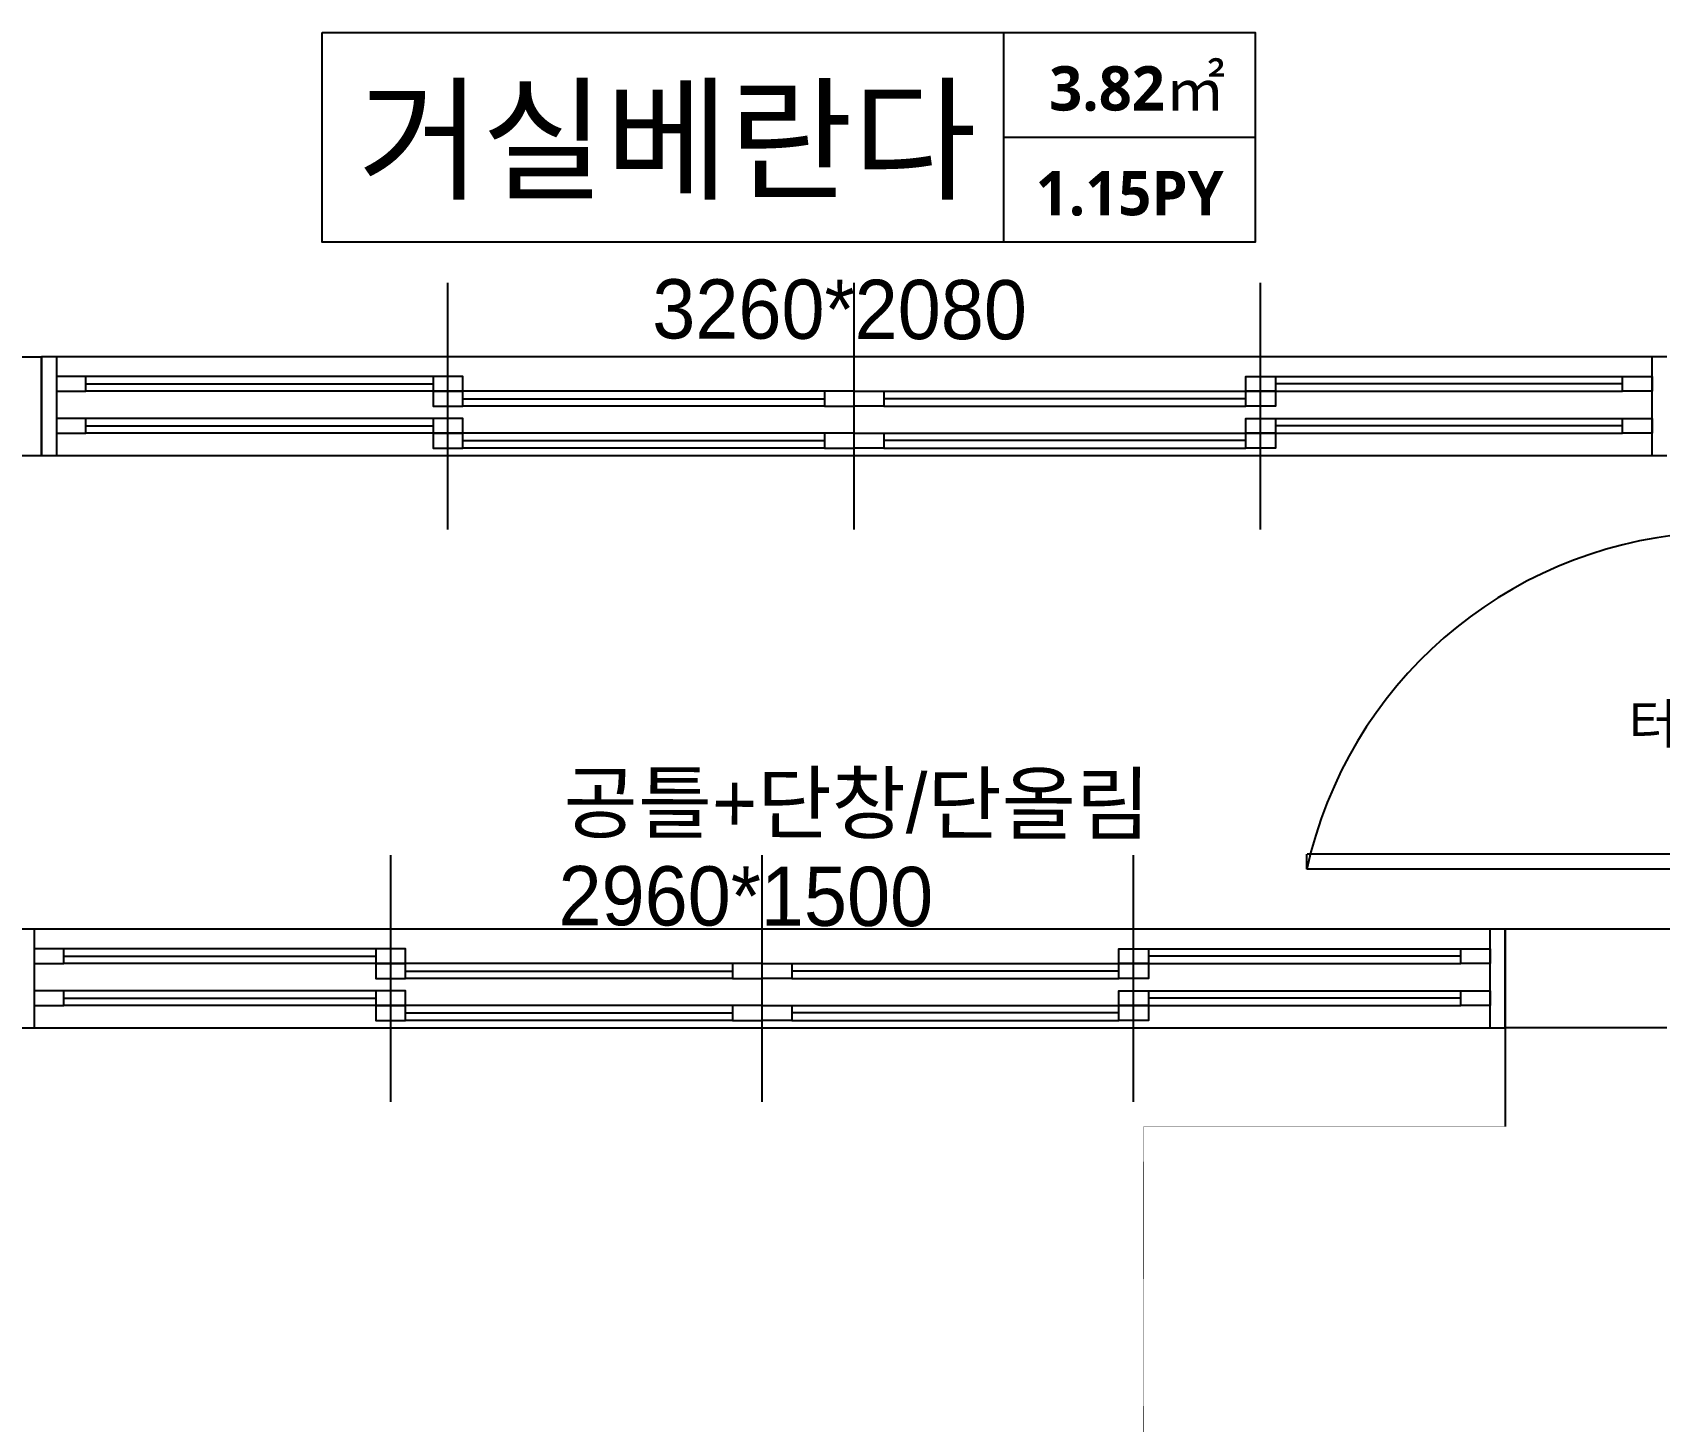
# Model space of a CAD drawing. Header units: inches. Extents: x -4181 to 116552, y 25636 to 44656.
# Drawn here: x 13934 to 17232, y 37968 to 40783 of the extents above; entities that cross this region are included whole.
import ezdxf
from ezdxf.enums import TextEntityAlignment as Align

# ---------------------------------------------------------------- set-up
doc = ezdxf.new("R2010")
doc.units = ezdxf.units.IN
doc.header["$LTSCALE"] = 50
doc.header["$MEASUREMENT"] = 0
for name, color, linetype in [('0-ELC TEXT', 7, 'Continuous'), ('02-wal', 2, 'Continuous'), ('6fur', 6, 'Continuous'), ('CEIL-LIGHT', 7, 'Continuous'), ('CO-DOOR', 8, 'Continuous'), ('GPG-TEXT', 3, 'Continuous'), ('SOL253', 253, 'Continuous'), ('도면층2', 2, 'Continuous'), ('도면층4', 4, 'Continuous'), ('도면층5', 5, 'Continuous')]:
    doc.layers.add(name, color=color, linetype=linetype)
doc.styles.add('HY울릉도L', font='NanumGothicBold.ttf')
doc.styles.add('코레일둥고', font='Korail_Round_Gothic_Medium.ttf')

# ---------------------------------------------------------------- blocks, each defined once
blk = doc.blocks.new('asfsd')
at = {"layer": '02-wal'}
for p, q in [((13740.6, 40417.4), (14620.6, 40417.4)), ((14620.6, 40217.4), (14620.6, 40417.4)), ((13940.6, 40217.4), (14620.6, 40217.4)), ((17587.6, 39057.4), (17587.6, 39257.4)), ((18115.6, 39257.4), (17587.6, 39257.4)), ((17915.6, 39057.4), (17587.6, 39057.4))]:
    blk.add_line(p, q, dxfattribs=at)
at = {"layer": 'CO-DOOR'}
for p, q in [((17185.6, 39379.2), (17185.6, 39409.2)), ((17995.6, 39409.2), (17186.2, 39409.2)), ((17995.6, 39379.2), (17185.6, 39379.2))]:
    blk.add_line(p, q, dxfattribs=at)
blk.add_arc((18035.7, 39191.4), 870.5, 94.6157, 167.5478, dxfattribs=at)
at = {"layer": '도면층2'}
for p, q in [((14620.6, 40417.4), (14620.6, 40217.4)), ((17587.6, 39257.4), (17587.6, 39057.4))]:
    blk.add_line(p, q, dxfattribs=at)
at = {"layer": '도면층4'}
for p, q in [((15444.4, 40067.4), (15444.4, 40567.4)), ((16268.1, 40067.4), (16268.1, 40567.4)), ((17091.9, 40067.4), (17091.9, 40567.4)), ((17915.6, 40417.4), (14620.6, 40417.4)), ((14620.6, 40417.4), (14620.6, 40217.4)), ((14650.6, 40417.4), (14650.6, 40217.4)), ((17885.6, 40217.4), (17885.6, 40417.4)), ((14710.6, 40362.4), (15414.4, 40362.4)), ((17825.6, 40362.4), (17121.9, 40362.4)), ((15474.4, 40332.4), (16208.1, 40332.4)), ((17061.9, 40332.4), (16328.1, 40332.4)), ((14710.6, 40277.4), (15414.4, 40277.4)), ((17825.6, 40277.4), (17121.9, 40277.4)), ((15474.4, 40247.4), (16208.1, 40247.4)), ((17061.9, 40247.4), (16328.1, 40247.4)), ((14620.6, 40217.4), (17915.6, 40217.4)), ((15328.6, 38907.4), (15328.6, 39407.4)), ((16081.6, 38907.4), (16081.6, 39407.4)), ((16834.6, 38907.4), (16834.6, 39407.4)), ((17587.6, 39257.4), (14575.6, 39257.4)), ((14605.6, 39257.4), (14605.6, 39057.4)), ((17557.6, 39057.4), (17557.6, 39257.4)), ((17587.6, 39057.4), (17587.6, 39257.4)), ((14665.6, 39202.4), (15298.6, 39202.4)), ((17497.6, 39202.4), (16864.6, 39202.4)), ((15358.6, 39172.4), (16021.6, 39172.4)), ((16804.6, 39172.4), (16141.6, 39172.4)), ((14665.6, 39117.4), (15298.6, 39117.4)), ((15358.6, 39087.4), (16021.6, 39087.4)), ((16804.6, 39087.4), (16141.6, 39087.4)), ((17497.6, 39117.4), (16864.6, 39117.4)), ((14575.6, 39057.4), (17587.6, 39057.4))]:
    blk.add_line(p, q, dxfattribs=at)
for points in [[(14650.6, 40377.4), (14650.6, 40347.4), (14710.6, 40347.4), (14710.6, 40377.4)], [(15414.4, 40377.4), (15414.4, 40347.4), (15474.4, 40347.4), (15474.4, 40377.4)], [(17121.9, 40377.4), (17121.9, 40347.4), (17061.9, 40347.4), (17061.9, 40377.4)], [(17885.6, 40377.4), (17885.6, 40347.4), (17825.6, 40347.4), (17825.6, 40377.4)], [(15414.4, 40347.4), (15414.4, 40317.4), (15474.4, 40317.4), (15474.4, 40347.4)], [(16208.1, 40347.4), (16208.1, 40317.4), (16268.1, 40317.4), (16268.1, 40347.4)], [(16328.1, 40347.4), (16328.1, 40317.4), (16268.1, 40317.4), (16268.1, 40347.4)], [(17121.9, 40347.4), (17121.9, 40317.4), (17061.9, 40317.4), (17061.9, 40347.4)], [(14650.6, 40292.4), (14650.6, 40262.4), (14710.6, 40262.4), (14710.6, 40292.4)], [(15414.4, 40292.4), (15414.4, 40262.4), (15474.4, 40262.4), (15474.4, 40292.4)], [(17121.9, 40292.4), (17121.9, 40262.4), (17061.9, 40262.4), (17061.9, 40292.4)], [(17885.6, 40292.4), (17885.6, 40262.4), (17825.6, 40262.4), (17825.6, 40292.4)], [(15414.4, 40262.4), (15414.4, 40232.4), (15474.4, 40232.4), (15474.4, 40262.4)], [(16208.1, 40262.4), (16208.1, 40232.4), (16268.1, 40232.4), (16268.1, 40262.4)], [(16328.1, 40262.4), (16328.1, 40232.4), (16268.1, 40232.4), (16268.1, 40262.4)], [(17121.9, 40262.4), (17121.9, 40232.4), (17061.9, 40232.4), (17061.9, 40262.4)], [(14605.6, 39217.4), (14605.6, 39187.4), (14665.6, 39187.4), (14665.6, 39217.4)], [(15298.6, 39217.4), (15298.6, 39187.4), (15358.6, 39187.4), (15358.6, 39217.4)], [(16864.6, 39217.4), (16864.6, 39187.4), (16804.6, 39187.4), (16804.6, 39217.4)], [(17557.6, 39217.4), (17557.6, 39187.4), (17497.6, 39187.4), (17497.6, 39217.4)], [(15298.6, 39187.4), (15298.6, 39157.4), (15358.6, 39157.4), (15358.6, 39187.4)], [(16021.6, 39187.4), (16021.6, 39157.4), (16081.6, 39157.4), (16081.6, 39187.4)], [(16141.6, 39187.4), (16141.6, 39157.4), (16081.6, 39157.4), (16081.6, 39187.4)], [(16864.6, 39187.4), (16864.6, 39157.4), (16804.6, 39157.4), (16804.6, 39187.4)], [(14605.6, 39132.4), (14605.6, 39102.4), (14665.6, 39102.4), (14665.6, 39132.4)], [(15298.6, 39132.4), (15298.6, 39102.4), (15358.6, 39102.4), (15358.6, 39132.4)], [(16864.6, 39132.4), (16864.6, 39102.4), (16804.6, 39102.4), (16804.6, 39132.4)], [(17557.6, 39132.4), (17557.6, 39102.4), (17497.6, 39102.4), (17497.6, 39132.4)], [(15298.6, 39102.4), (15298.6, 39072.4), (15358.6, 39072.4), (15358.6, 39102.4)], [(16021.6, 39102.4), (16021.6, 39072.4), (16081.6, 39072.4), (16081.6, 39102.4)], [(16141.6, 39102.4), (16141.6, 39072.4), (16081.6, 39072.4), (16081.6, 39102.4)], [(16864.6, 39102.4), (16864.6, 39072.4), (16804.6, 39072.4), (16804.6, 39102.4)]]:
    blk.add_lwpolyline(points, close=True, dxfattribs=at)
at = {"layer": '도면층5'}
for p, q in [((15414.4, 40377.4), (14710.6, 40377.4)), ((17121.9, 40377.4), (17825.6, 40377.4)), ((15414.4, 40347.4), (14710.6, 40347.4)), ((16208.1, 40347.4), (15474.4, 40347.4)), ((16328.1, 40347.4), (17061.9, 40347.4)), ((17121.9, 40347.4), (17825.6, 40347.4)), ((16208.1, 40317.4), (15474.4, 40317.4)), ((16328.1, 40317.4), (17061.9, 40317.4)), ((15414.4, 40292.4), (14710.6, 40292.4)), ((17121.9, 40292.4), (17825.6, 40292.4)), ((15414.4, 40262.4), (14710.6, 40262.4)), ((16208.1, 40262.4), (15474.4, 40262.4)), ((16328.1, 40262.4), (17061.9, 40262.4)), ((17121.9, 40262.4), (17825.6, 40262.4)), ((16208.1, 40232.4), (15474.4, 40232.4)), ((16328.1, 40232.4), (17061.9, 40232.4)), ((15298.6, 39217.4), (14665.6, 39217.4)), ((16864.6, 39217.4), (17497.6, 39217.4)), ((15298.6, 39187.4), (14665.6, 39187.4)), ((16021.6, 39187.4), (15358.6, 39187.4)), ((16141.6, 39187.4), (16804.6, 39187.4)), ((16864.6, 39187.4), (17497.6, 39187.4)), ((16021.6, 39157.4), (15358.6, 39157.4)), ((16141.6, 39157.4), (16804.6, 39157.4)), ((15298.6, 39132.4), (14665.6, 39132.4)), ((16864.6, 39132.4), (17497.6, 39132.4)), ((15298.6, 39102.4), (14665.6, 39102.4)), ((16021.6, 39102.4), (15358.6, 39102.4)), ((16141.6, 39102.4), (16804.6, 39102.4)), ((16864.6, 39102.4), (17497.6, 39102.4)), ((16021.6, 39072.4), (15358.6, 39072.4)), ((16141.6, 39072.4), (16804.6, 39072.4))]:
    blk.add_line(p, q, dxfattribs=at)

msp = doc.modelspace()

# ---------------------------------------------------------------- linework, layer by layer
at = {"layer": 'CEIL-LIGHT'}
msp.add_line((16919.4, 38765.7), (16919.4, 38565.7), dxfattribs=at)
msp.add_lwpolyline([(16919.4, 38565.7, 1, 1, 0), (16187, 38565.7, 1, 1, 0), (16182.4, 35195.7, 1, 1, 0)], format="xyseb", dxfattribs=at)
at = {"layer": 'SOL253'}
for p, q in [((15903.1, 40358.2), (15903.1, 40782.7)), ((15903.1, 40570.5), (16412.8, 40570.5))]:
    msp.add_line(p, q, dxfattribs=at)
msp.add_lwpolyline([(14521.2, 40782.7), (16412.8, 40782.7), (16412.8, 40358.2), (14521.2, 40358.2)], close=True, dxfattribs=at)

# ---------------------------------------------------------------- block references
at = {"layer": '6fur'}
msp.add_blockref('asfsd', (-668.2, -291.7), dxfattribs=at)

# ---------------------------------------------------------------- texts
at = {"layer": '0-ELC TEXT', "style": '코레일둥고'}
for s, height, p in [('3260*2080', 120, (15190.4, 40162.9)), ('터닝도어', 80, (17169.2, 39342.2)), ('공틀+단창/단올림', 120, (15010.4, 39162.7)), ('2960*1500', 120, (15000.3, 38973.7))]:
    msp.add_text(s, height=height, rotation=359.8473, dxfattribs=at).set_placement(p)
at = {"layer": 'GPG-TEXT', "style": 'HY울릉도L'}
for s, height, p in [('3.82㎡', 90, (16173.9, 40624.6)), ('거실베란다', 200, (15220.6, 40465.6)), ('1.15PY', 90, (16158.5, 40412.3))]:
    msp.add_text(s, height=height, dxfattribs=at).set_placement(p, align=Align.CENTER)

doc.saveas('drawing.dxf')
